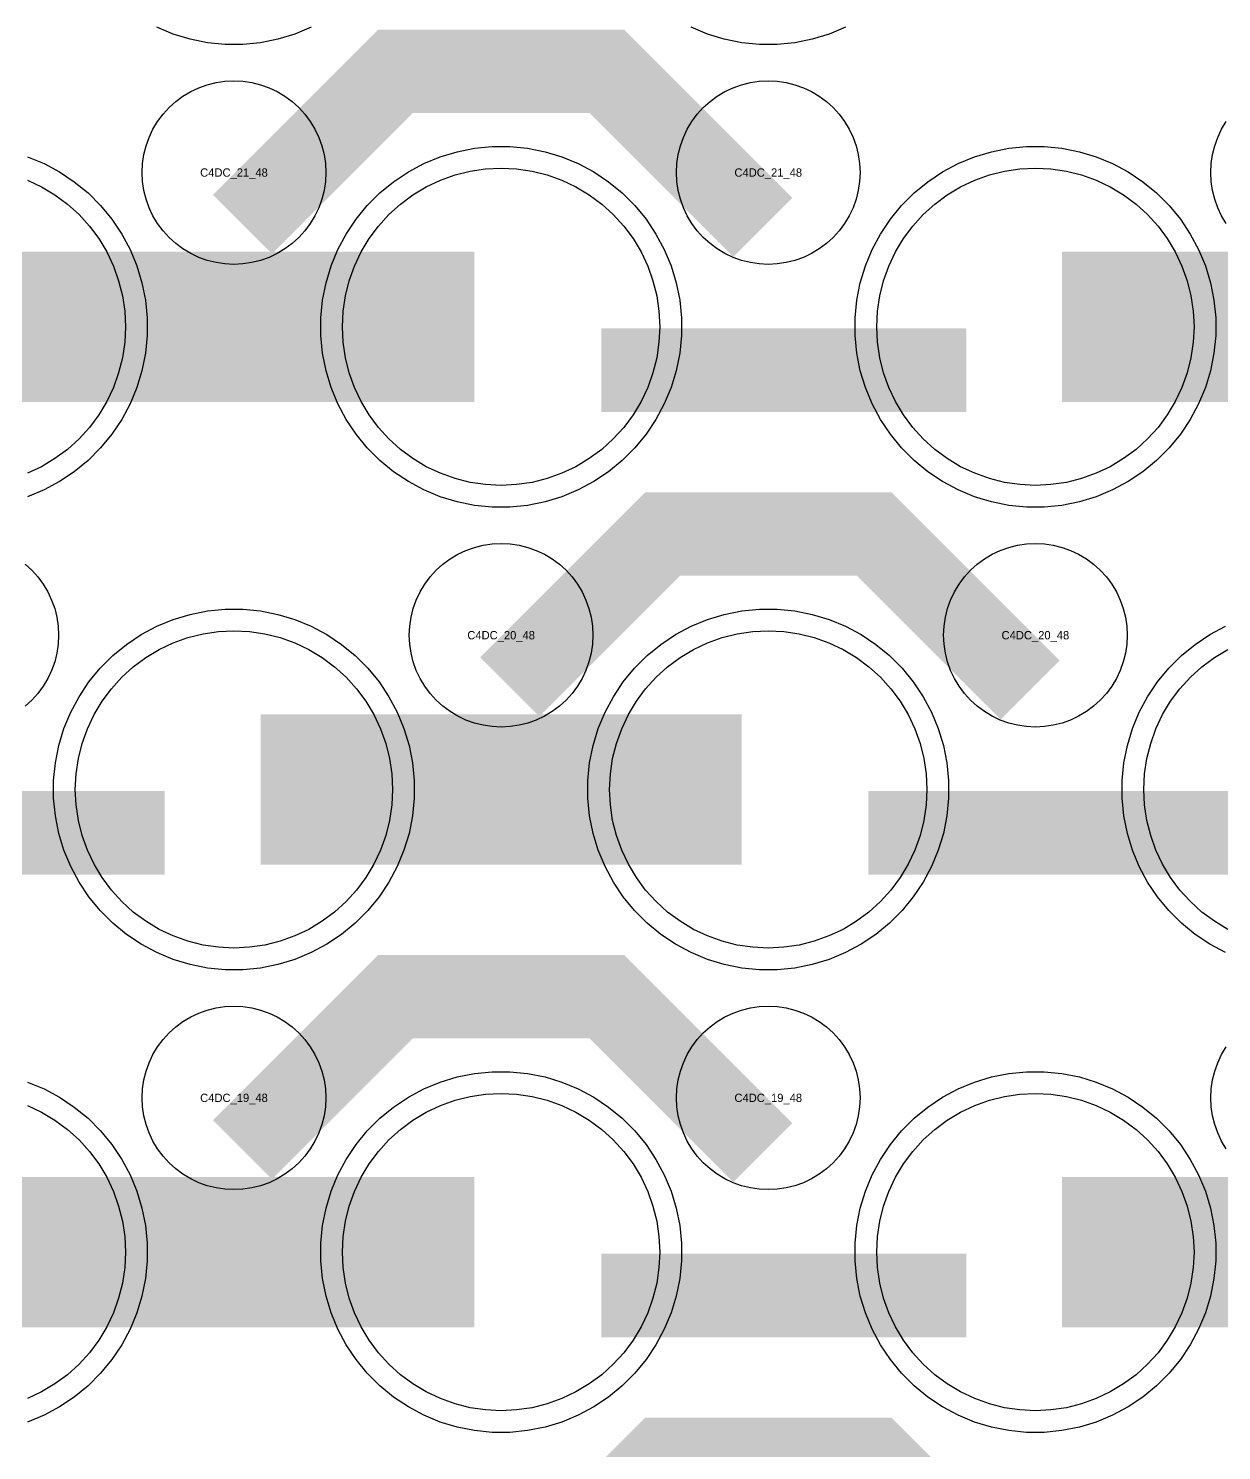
# Model space of a CAD drawing. Extents: x -11880 to 11880, y -14992 to 14992.
# Drawn here: x 3298.5 to 3655.8, y -12266.3 to -11840.4 of the extents above; entities that cross this region are included whole.
import ezdxf
from ezdxf.enums import TextEntityAlignment as Align

# ---------------------------------------------------------------- set-up
doc = ezdxf.new("R2010")
doc.units = 0
doc.header["$MEASUREMENT"] = 0
for name, color, linetype in [('GDS_775_DT_237', 138, 'CONTINUOUS'), ('RDL1_FS', 34, 'CONTINUOUS'), ('RDL_BS', 160, 'CONTINUOUS')]:
    doc.layers.add(name, color=color, linetype=linetype)

msp = doc.modelspace()

# ---------------------------------------------------------------- linework, layer by layer
at = {"layer": 'RDL1_FS', "color": 241, "true_color": 0xf7abae}
for points in [[(3440, -11977.229), (3435.343, -11977), (3430.732, -11976.316), (3426.209, -11975.184), (3421.819, -11973.612), (3417.605, -11971.62), (3413.605, -11969.222), (3409.86, -11966.444), (3406.406, -11963.314), (3403.276, -11959.86), (3400.498, -11956.115), (3398.1, -11952.115), (3396.108, -11947.901), (3394.536, -11943.511), (3393.404, -11938.988), (3392.72, -11934.377), (3392.491, -11929.72), (3392.72, -11925.063), (3393.404, -11920.452), (3394.536, -11915.929), (3396.108, -11911.539), (3398.1, -11907.325), (3400.498, -11903.325), (3403.276, -11899.58), (3406.406, -11896.126), (3409.86, -11892.996), (3413.605, -11890.218), (3417.605, -11887.82), (3421.819, -11885.828), (3426.209, -11884.256), (3430.732, -11883.124), (3435.343, -11882.44), (3440, -11882.211), (3444.657, -11882.44), (3449.268, -11883.124), (3453.791, -11884.256), (3458.181, -11885.828), (3462.395, -11887.82), (3466.395, -11890.218), (3470.14, -11892.996), (3473.594, -11896.126), (3476.724, -11899.58), (3479.502, -11903.325), (3481.9, -11907.325), (3483.892, -11911.539), (3485.464, -11915.929), (3486.596, -11920.452), (3487.28, -11925.063), (3487.509, -11929.72), (3487.28, -11934.377), (3486.596, -11938.988), (3485.464, -11943.511), (3483.892, -11947.901), (3481.9, -11952.115), (3479.502, -11956.115), (3476.724, -11959.86), (3473.594, -11963.314), (3470.14, -11966.444), (3466.395, -11969.222), (3462.395, -11971.62), (3458.181, -11973.612), (3453.791, -11975.184), (3449.268, -11976.316), (3444.657, -11977)], [(3600, -11977.229), (3595.343, -11977), (3590.732, -11976.316), (3586.209, -11975.184), (3581.819, -11973.612), (3577.605, -11971.62), (3573.605, -11969.222), (3569.86, -11966.444), (3566.406, -11963.314), (3563.276, -11959.86), (3560.498, -11956.115), (3558.1, -11952.115), (3556.108, -11947.901), (3554.536, -11943.511), (3553.404, -11938.988), (3552.72, -11934.377), (3552.491, -11929.72), (3552.72, -11925.063), (3553.404, -11920.452), (3554.536, -11915.929), (3556.108, -11911.539), (3558.1, -11907.325), (3560.498, -11903.325), (3563.276, -11899.58), (3566.406, -11896.126), (3569.86, -11892.996), (3573.605, -11890.218), (3577.605, -11887.82), (3581.819, -11885.828), (3586.209, -11884.256), (3590.732, -11883.124), (3595.343, -11882.44), (3600, -11882.211), (3604.657, -11882.44), (3609.268, -11883.124), (3613.791, -11884.256), (3618.181, -11885.828), (3622.395, -11887.82), (3626.395, -11890.218), (3630.14, -11892.996), (3633.594, -11896.126), (3636.724, -11899.58), (3639.502, -11903.325), (3641.9, -11907.325), (3643.892, -11911.539), (3645.464, -11915.929), (3646.596, -11920.452), (3647.28, -11925.063), (3647.509, -11929.72), (3647.28, -11934.377), (3646.596, -11938.988), (3645.464, -11943.511), (3643.892, -11947.901), (3641.9, -11952.115), (3639.502, -11956.115), (3636.724, -11959.86), (3633.594, -11963.314), (3630.14, -11966.444), (3626.395, -11969.222), (3622.395, -11971.62), (3618.181, -11973.612), (3613.791, -11975.184), (3609.268, -11976.316), (3604.657, -11977)]]:
    msp.add_lwpolyline(points, close=True, dxfattribs=at)
msp.add_lwpolyline([(3298.181, -11885.828), (3302.395, -11887.82), (3306.395, -11890.218), (3310.14, -11892.996), (3313.594, -11896.126), (3316.724, -11899.58), (3319.502, -11903.325), (3321.9, -11907.325), (3323.892, -11911.539), (3325.464, -11915.929), (3326.596, -11920.452), (3327.28, -11925.063), (3327.509, -11929.72), (3327.28, -11934.377), (3326.596, -11938.988), (3325.464, -11943.511), (3323.892, -11947.901), (3321.9, -11952.115), (3319.502, -11956.115), (3316.724, -11959.86), (3313.594, -11963.314), (3310.14, -11966.444), (3306.395, -11969.222), (3302.395, -11971.62), (3298.181, -11973.612)], dxfattribs=at)
for points in [[(3288.002, -11929.72, 45, 45, 0), (3360.002, -11929.72, 45, 45, 0)], [(3360.002, -11929.72, 45, 45, 0), (3432.002, -11929.72, 45, 45, 0)], [(3608.002, -11929.72, 45, 45, 0), (3680.002, -11929.72, 45, 45, 0)]]:
    msp.add_lwpolyline(points, format="xyseb", dxfattribs=at)
at = {"layer": 'RDL1_FS'}
for points in [[(3360, -12115.794), (3355.343, -12115.565), (3350.732, -12114.881), (3346.209, -12113.749), (3341.819, -12112.177), (3337.605, -12110.185), (3333.605, -12107.787), (3329.86, -12105.009), (3326.406, -12101.879), (3323.276, -12098.425), (3320.498, -12094.68), (3318.1, -12090.68), (3316.108, -12086.466), (3314.536, -12082.076), (3313.404, -12077.553), (3312.72, -12072.942), (3312.491, -12068.285), (3312.72, -12063.628), (3313.404, -12059.017), (3314.536, -12054.494), (3316.108, -12050.104), (3318.1, -12045.89), (3320.498, -12041.89), (3323.276, -12038.145), (3326.406, -12034.691), (3329.86, -12031.561), (3333.605, -12028.783), (3337.605, -12026.385), (3341.819, -12024.393), (3346.209, -12022.821), (3350.732, -12021.689), (3355.343, -12021.005), (3360, -12020.776), (3364.657, -12021.005), (3369.268, -12021.689), (3373.791, -12022.821), (3378.181, -12024.393), (3382.395, -12026.385), (3386.395, -12028.783), (3390.14, -12031.561), (3393.594, -12034.691), (3396.724, -12038.145), (3399.502, -12041.89), (3401.9, -12045.89), (3403.892, -12050.104), (3405.464, -12054.494), (3406.596, -12059.017), (3407.28, -12063.628), (3407.509, -12068.285), (3407.28, -12072.942), (3406.596, -12077.553), (3405.464, -12082.076), (3403.892, -12086.466), (3401.9, -12090.68), (3399.502, -12094.68), (3396.724, -12098.425), (3393.594, -12101.879), (3390.14, -12105.009), (3386.395, -12107.787), (3382.395, -12110.185), (3378.181, -12112.177), (3373.791, -12113.749), (3369.268, -12114.881), (3364.657, -12115.565)], [(3520, -12115.794), (3515.343, -12115.565), (3510.732, -12114.881), (3506.209, -12113.749), (3501.819, -12112.177), (3497.605, -12110.185), (3493.605, -12107.787), (3489.86, -12105.009), (3486.406, -12101.879), (3483.276, -12098.425), (3480.498, -12094.68), (3478.1, -12090.68), (3476.108, -12086.466), (3474.536, -12082.076), (3473.404, -12077.553), (3472.72, -12072.942), (3472.491, -12068.285), (3472.72, -12063.628), (3473.404, -12059.017), (3474.536, -12054.494), (3476.108, -12050.104), (3478.1, -12045.89), (3480.498, -12041.89), (3483.276, -12038.145), (3486.406, -12034.691), (3489.86, -12031.561), (3493.605, -12028.783), (3497.605, -12026.385), (3501.819, -12024.393), (3506.209, -12022.821), (3510.732, -12021.689), (3515.343, -12021.005), (3520, -12020.776), (3524.657, -12021.005), (3529.268, -12021.689), (3533.791, -12022.821), (3538.181, -12024.393), (3542.395, -12026.385), (3546.395, -12028.783), (3550.14, -12031.561), (3553.594, -12034.691), (3556.724, -12038.145), (3559.502, -12041.89), (3561.9, -12045.89), (3563.892, -12050.104), (3565.464, -12054.494), (3566.596, -12059.017), (3567.28, -12063.628), (3567.509, -12068.285), (3567.28, -12072.942), (3566.596, -12077.553), (3565.464, -12082.076), (3563.892, -12086.466), (3561.9, -12090.68), (3559.502, -12094.68), (3556.724, -12098.425), (3553.594, -12101.879), (3550.14, -12105.009), (3546.395, -12107.787), (3542.395, -12110.185), (3538.181, -12112.177), (3533.791, -12113.749), (3529.268, -12114.881), (3524.657, -12115.565)], [(3440, -12254.354), (3435.343, -12254.125), (3430.732, -12253.441), (3426.209, -12252.309), (3421.819, -12250.737), (3417.605, -12248.745), (3413.605, -12246.347), (3409.86, -12243.569), (3406.406, -12240.439), (3403.276, -12236.985), (3400.498, -12233.24), (3398.1, -12229.24), (3396.108, -12225.026), (3394.536, -12220.636), (3393.404, -12216.113), (3392.72, -12211.502), (3392.491, -12206.845), (3392.72, -12202.188), (3393.404, -12197.577), (3394.536, -12193.054), (3396.108, -12188.664), (3398.1, -12184.45), (3400.498, -12180.45), (3403.276, -12176.705), (3406.406, -12173.251), (3409.86, -12170.121), (3413.605, -12167.343), (3417.605, -12164.945), (3421.819, -12162.953), (3426.209, -12161.381), (3430.732, -12160.249), (3435.343, -12159.565), (3440, -12159.336), (3444.657, -12159.565), (3449.268, -12160.249), (3453.791, -12161.381), (3458.181, -12162.953), (3462.395, -12164.945), (3466.395, -12167.343), (3470.14, -12170.121), (3473.594, -12173.251), (3476.724, -12176.705), (3479.502, -12180.45), (3481.9, -12184.45), (3483.892, -12188.664), (3485.464, -12193.054), (3486.596, -12197.577), (3487.28, -12202.188), (3487.509, -12206.845), (3487.28, -12211.502), (3486.596, -12216.113), (3485.464, -12220.636), (3483.892, -12225.026), (3481.9, -12229.24), (3479.502, -12233.24), (3476.724, -12236.985), (3473.594, -12240.439), (3470.14, -12243.569), (3466.395, -12246.347), (3462.395, -12248.745), (3458.181, -12250.737), (3453.791, -12252.309), (3449.268, -12253.441), (3444.657, -12254.125)], [(3600, -12254.354), (3595.343, -12254.125), (3590.732, -12253.441), (3586.209, -12252.309), (3581.819, -12250.737), (3577.605, -12248.745), (3573.605, -12246.347), (3569.86, -12243.569), (3566.406, -12240.439), (3563.276, -12236.985), (3560.498, -12233.24), (3558.1, -12229.24), (3556.108, -12225.026), (3554.536, -12220.636), (3553.404, -12216.113), (3552.72, -12211.502), (3552.491, -12206.845), (3552.72, -12202.188), (3553.404, -12197.577), (3554.536, -12193.054), (3556.108, -12188.664), (3558.1, -12184.45), (3560.498, -12180.45), (3563.276, -12176.705), (3566.406, -12173.251), (3569.86, -12170.121), (3573.605, -12167.343), (3577.605, -12164.945), (3581.819, -12162.953), (3586.209, -12161.381), (3590.732, -12160.249), (3595.343, -12159.565), (3600, -12159.336), (3604.657, -12159.565), (3609.268, -12160.249), (3613.791, -12161.381), (3618.181, -12162.953), (3622.395, -12164.945), (3626.395, -12167.343), (3630.14, -12170.121), (3633.594, -12173.251), (3636.724, -12176.705), (3639.502, -12180.45), (3641.9, -12184.45), (3643.892, -12188.664), (3645.464, -12193.054), (3646.596, -12197.577), (3647.28, -12202.188), (3647.509, -12206.845), (3647.28, -12211.502), (3646.596, -12216.113), (3645.464, -12220.636), (3643.892, -12225.026), (3641.9, -12229.24), (3639.502, -12233.24), (3636.724, -12236.985), (3633.594, -12240.439), (3630.14, -12243.569), (3626.395, -12246.347), (3622.395, -12248.745), (3618.181, -12250.737), (3613.791, -12252.309), (3609.268, -12253.441), (3604.657, -12254.125)]]:
    msp.add_lwpolyline(points, close=True, dxfattribs=at)
for points in [[(3657.605, -12110.185), (3653.605, -12107.787), (3649.86, -12105.009), (3646.406, -12101.879), (3643.276, -12098.425), (3640.498, -12094.68), (3638.1, -12090.68), (3636.108, -12086.466), (3634.536, -12082.076), (3633.404, -12077.553), (3632.72, -12072.942), (3632.491, -12068.285), (3632.72, -12063.628), (3633.404, -12059.017), (3634.536, -12054.494), (3636.108, -12050.104), (3638.1, -12045.89), (3640.498, -12041.89), (3643.276, -12038.145), (3646.406, -12034.691), (3649.86, -12031.561), (3653.605, -12028.783), (3657.605, -12026.385)], [(3298.181, -12162.953), (3302.395, -12164.945), (3306.395, -12167.343), (3310.14, -12170.121), (3313.594, -12173.251), (3316.724, -12176.705), (3319.502, -12180.45), (3321.9, -12184.45), (3323.892, -12188.664), (3325.464, -12193.054), (3326.596, -12197.577), (3327.28, -12202.188), (3327.509, -12206.845), (3327.28, -12211.502), (3326.596, -12216.113), (3325.464, -12220.636), (3323.892, -12225.026), (3321.9, -12229.24), (3319.502, -12233.24), (3316.724, -12236.985), (3313.594, -12240.439), (3310.14, -12243.569), (3306.395, -12246.347), (3302.395, -12248.745), (3298.181, -12250.737)]]:
    msp.add_lwpolyline(points, dxfattribs=at)
for points in [[(3368.002, -12068.285, 45, 45, 0), (3440.002, -12068.285, 45, 45, 0)], [(3440.002, -12068.285, 45, 45, 0), (3512.002, -12068.285, 45, 45, 0)], [(3288.002, -12206.845, 45, 45, 0), (3360.002, -12206.845, 45, 45, 0)], [(3360.002, -12206.845, 45, 45, 0), (3432.002, -12206.845, 45, 45, 0)], [(3608.002, -12206.845, 45, 45, 0), (3680.002, -12206.845, 45, 45, 0)]]:
    msp.add_lwpolyline(points, format="xyseb", dxfattribs=at)
at = {"layer": 'RDL_BS'}
for points in [[(3383.115, -11840.03), (3378.205, -11842.061), (3373.165, -11843.592), (3367.938, -11844.638), (3362.644, -11845.155), (3357.356, -11845.155), (3352.062, -11844.638), (3346.835, -11843.592), (3341.795, -11842.061), (3336.885, -11840.03)], [(3543.115, -11840.03), (3538.205, -11842.061), (3533.165, -11843.592), (3527.938, -11844.638), (3522.644, -11845.155), (3517.356, -11845.155), (3512.062, -11844.638), (3506.835, -11843.592), (3501.795, -11842.061), (3496.885, -11840.03)], [(3657.143, -11898.812), (3655.75, -11896.488), (3654.598, -11894.051), (3653.691, -11891.516), (3653.034, -11888.897), (3652.638, -11886.225), (3652.506, -11883.532), (3652.638, -11880.839), (3653.034, -11878.167), (3653.691, -11875.548), (3654.598, -11873.013), (3655.75, -11870.576), (3657.143, -11868.252)], [(3297.443, -12000.843), (3299.442, -12002.655), (3301.254, -12004.654), (3302.857, -12006.817), (3304.25, -12009.141), (3305.402, -12011.578), (3306.309, -12014.113), (3306.966, -12016.732), (3307.362, -12019.404), (3307.494, -12022.097), (3307.362, -12024.79), (3306.966, -12027.462), (3306.309, -12030.081), (3305.402, -12032.616), (3304.25, -12035.053), (3302.857, -12037.377), (3301.254, -12039.54), (3299.442, -12041.539), (3297.443, -12043.351)], [(3656.885, -12117.16), (3652.223, -12114.668), (3647.809, -12111.721), (3643.708, -12108.359), (3639.926, -12104.577), (3636.564, -12100.476), (3633.617, -12096.062), (3631.125, -12091.4), (3629.094, -12086.49), (3627.563, -12081.45), (3626.517, -12076.223), (3626, -12070.929), (3626, -12065.641), (3626.517, -12060.347), (3627.563, -12055.12), (3629.094, -12050.08), (3631.125, -12045.17), (3633.617, -12040.508), (3636.564, -12036.094), (3639.926, -12031.993), (3643.708, -12028.211), (3647.809, -12024.849), (3652.223, -12021.902), (3656.885, -12019.41)], [(3657.143, -12175.937), (3655.75, -12173.613), (3654.598, -12171.176), (3653.691, -12168.641), (3653.034, -12166.022), (3652.638, -12163.35), (3652.506, -12160.657), (3652.638, -12157.964), (3653.034, -12155.292), (3653.691, -12152.673), (3654.598, -12150.138), (3655.75, -12147.701), (3657.143, -12145.377)], [(3298.205, -12155.939), (3303.115, -12157.97), (3307.777, -12160.462), (3312.191, -12163.409), (3316.292, -12166.771), (3320.074, -12170.553), (3323.436, -12174.654), (3326.383, -12179.068), (3328.875, -12183.73), (3330.906, -12188.64), (3332.437, -12193.68), (3333.483, -12198.907), (3334, -12204.201), (3334, -12209.489), (3333.483, -12214.783), (3332.437, -12220.01), (3330.906, -12225.05), (3328.875, -12229.96), (3326.383, -12234.622), (3323.436, -12239.036), (3320.074, -12243.137), (3316.292, -12246.919), (3312.191, -12250.281), (3307.777, -12253.228), (3303.115, -12255.72), (3298.205, -12257.751)]]:
    msp.add_lwpolyline(points, dxfattribs=at)
for points in [[(3362.562, -11899.034, 25, 25, 0), (3408.377, -11853.219, 25, 25, 0), (3441.93, -11853.219, 25, 25, 0)], [(3518.401, -11899.933, 25, 25, 0), (3471.687, -11853.219, 25, 25, 0), (3441.929, -11853.219, 25, 25, 0)], [(3442.562, -12037.599, 25, 25, 0), (3488.377, -11991.784, 25, 25, 0), (3521.93, -11991.784, 25, 25, 0)], [(3598.401, -12038.498, 25, 25, 0), (3551.687, -11991.784, 25, 25, 0), (3521.929, -11991.784, 25, 25, 0)], [(3230.016, -12081.298, 25, 25, 0), (3339.281, -12081.298, 25, 25, 0)], [(3550.016, -12081.298, 25, 25, 0), (3659.281, -12081.298, 25, 25, 0)], [(3362.562, -12176.159, 25, 25, 0), (3408.377, -12130.344, 25, 25, 0), (3441.93, -12130.344, 25, 25, 0)], [(3518.401, -12177.058, 25, 25, 0), (3471.687, -12130.344, 25, 25, 0), (3441.929, -12130.344, 25, 25, 0)], [(3470.016, -12219.858, 25, 25, 0), (3579.281, -12219.858, 25, 25, 0)], [(3442.562, -12314.724, 25, 25, 0), (3488.377, -12268.909, 25, 25, 0), (3521.93, -12268.909, 25, 25, 0)], [(3598.401, -12315.623, 25, 25, 0), (3551.687, -12268.909, 25, 25, 0), (3521.929, -12268.909, 25, 25, 0)]]:
    msp.add_lwpolyline(points, format="xyseb", dxfattribs=at)
for points in [[(3360, -11911.026), (3357.307, -11910.894), (3354.635, -11910.498), (3352.016, -11909.841), (3349.481, -11908.934), (3347.044, -11907.782), (3344.72, -11906.389), (3342.557, -11904.786), (3340.558, -11902.974), (3338.746, -11900.975), (3337.143, -11898.812), (3335.75, -11896.488), (3334.598, -11894.051), (3333.691, -11891.516), (3333.034, -11888.897), (3332.638, -11886.225), (3332.506, -11883.532), (3332.638, -11880.839), (3333.034, -11878.167), (3333.691, -11875.548), (3334.598, -11873.013), (3335.75, -11870.576), (3337.143, -11868.252), (3338.746, -11866.089), (3340.558, -11864.09), (3342.557, -11862.278), (3344.72, -11860.675), (3347.044, -11859.282), (3349.481, -11858.13), (3352.016, -11857.223), (3354.635, -11856.566), (3357.307, -11856.17), (3360, -11856.038), (3362.693, -11856.17), (3365.365, -11856.566), (3367.984, -11857.223), (3370.519, -11858.13), (3372.956, -11859.282), (3375.28, -11860.675), (3377.443, -11862.278), (3379.442, -11864.09), (3381.254, -11866.089), (3382.857, -11868.252), (3384.25, -11870.576), (3385.402, -11873.013), (3386.309, -11875.548), (3386.966, -11878.167), (3387.362, -11880.839), (3387.494, -11883.532), (3387.362, -11886.225), (3386.966, -11888.897), (3386.309, -11891.516), (3385.402, -11894.051), (3384.25, -11896.488), (3382.857, -11898.812), (3381.254, -11900.975), (3379.442, -11902.974), (3377.443, -11904.786), (3375.28, -11906.389), (3372.956, -11907.782), (3370.519, -11908.934), (3367.984, -11909.841), (3365.365, -11910.498), (3362.693, -11910.894)], [(3520, -11911.026), (3517.307, -11910.894), (3514.635, -11910.498), (3512.016, -11909.841), (3509.481, -11908.934), (3507.044, -11907.782), (3504.72, -11906.389), (3502.557, -11904.786), (3500.558, -11902.974), (3498.746, -11900.975), (3497.143, -11898.812), (3495.75, -11896.488), (3494.598, -11894.051), (3493.691, -11891.516), (3493.034, -11888.897), (3492.638, -11886.225), (3492.506, -11883.532), (3492.638, -11880.839), (3493.034, -11878.167), (3493.691, -11875.548), (3494.598, -11873.013), (3495.75, -11870.576), (3497.143, -11868.252), (3498.746, -11866.089), (3500.558, -11864.09), (3502.557, -11862.278), (3504.72, -11860.675), (3507.044, -11859.282), (3509.481, -11858.13), (3512.016, -11857.223), (3514.635, -11856.566), (3517.307, -11856.17), (3520, -11856.038), (3522.693, -11856.17), (3525.365, -11856.566), (3527.984, -11857.223), (3530.519, -11858.13), (3532.956, -11859.282), (3535.28, -11860.675), (3537.443, -11862.278), (3539.442, -11864.09), (3541.254, -11866.089), (3542.857, -11868.252), (3544.25, -11870.576), (3545.402, -11873.013), (3546.309, -11875.548), (3546.966, -11878.167), (3547.362, -11880.839), (3547.494, -11883.532), (3547.362, -11886.225), (3546.966, -11888.897), (3546.309, -11891.516), (3545.402, -11894.051), (3544.25, -11896.488), (3542.857, -11898.812), (3541.254, -11900.975), (3539.442, -11902.974), (3537.443, -11904.786), (3535.28, -11906.389), (3532.956, -11907.782), (3530.519, -11908.934), (3527.984, -11909.841), (3525.365, -11910.498), (3522.693, -11910.894)], [(3440, -12049.591), (3437.307, -12049.459), (3434.635, -12049.063), (3432.016, -12048.406), (3429.481, -12047.499), (3427.044, -12046.347), (3424.72, -12044.954), (3422.557, -12043.351), (3420.558, -12041.539), (3418.746, -12039.54), (3417.143, -12037.377), (3415.75, -12035.053), (3414.598, -12032.616), (3413.691, -12030.081), (3413.034, -12027.462), (3412.638, -12024.79), (3412.506, -12022.097), (3412.638, -12019.404), (3413.034, -12016.732), (3413.691, -12014.113), (3414.598, -12011.578), (3415.75, -12009.141), (3417.143, -12006.817), (3418.746, -12004.654), (3420.558, -12002.655), (3422.557, -12000.843), (3424.72, -11999.24), (3427.044, -11997.847), (3429.481, -11996.695), (3432.016, -11995.788), (3434.635, -11995.131), (3437.307, -11994.735), (3440, -11994.603), (3442.693, -11994.735), (3445.365, -11995.131), (3447.984, -11995.788), (3450.519, -11996.695), (3452.956, -11997.847), (3455.28, -11999.24), (3457.443, -12000.843), (3459.442, -12002.655), (3461.254, -12004.654), (3462.857, -12006.817), (3464.25, -12009.141), (3465.402, -12011.578), (3466.309, -12014.113), (3466.966, -12016.732), (3467.362, -12019.404), (3467.494, -12022.097), (3467.362, -12024.79), (3466.966, -12027.462), (3466.309, -12030.081), (3465.402, -12032.616), (3464.25, -12035.053), (3462.857, -12037.377), (3461.254, -12039.54), (3459.442, -12041.539), (3457.443, -12043.351), (3455.28, -12044.954), (3452.956, -12046.347), (3450.519, -12047.499), (3447.984, -12048.406), (3445.365, -12049.063), (3442.693, -12049.459)], [(3600, -12049.591), (3597.307, -12049.459), (3594.635, -12049.063), (3592.016, -12048.406), (3589.481, -12047.499), (3587.044, -12046.347), (3584.72, -12044.954), (3582.557, -12043.351), (3580.558, -12041.539), (3578.746, -12039.54), (3577.143, -12037.377), (3575.75, -12035.053), (3574.598, -12032.616), (3573.691, -12030.081), (3573.034, -12027.462), (3572.638, -12024.79), (3572.506, -12022.097), (3572.638, -12019.404), (3573.034, -12016.732), (3573.691, -12014.113), (3574.598, -12011.578), (3575.75, -12009.141), (3577.143, -12006.817), (3578.746, -12004.654), (3580.558, -12002.655), (3582.557, -12000.843), (3584.72, -11999.24), (3587.044, -11997.847), (3589.481, -11996.695), (3592.016, -11995.788), (3594.635, -11995.131), (3597.307, -11994.735), (3600, -11994.603), (3602.693, -11994.735), (3605.365, -11995.131), (3607.984, -11995.788), (3610.519, -11996.695), (3612.956, -11997.847), (3615.28, -11999.24), (3617.443, -12000.843), (3619.442, -12002.655), (3621.254, -12004.654), (3622.857, -12006.817), (3624.25, -12009.141), (3625.402, -12011.578), (3626.309, -12014.113), (3626.966, -12016.732), (3627.362, -12019.404), (3627.494, -12022.097), (3627.362, -12024.79), (3626.966, -12027.462), (3626.309, -12030.081), (3625.402, -12032.616), (3624.25, -12035.053), (3622.857, -12037.377), (3621.254, -12039.54), (3619.442, -12041.539), (3617.443, -12043.351), (3615.28, -12044.954), (3612.956, -12046.347), (3610.519, -12047.499), (3607.984, -12048.406), (3605.365, -12049.063), (3602.693, -12049.459)], [(3357.356, -12122.285), (3352.062, -12121.768), (3346.835, -12120.722), (3341.795, -12119.191), (3336.885, -12117.16), (3332.223, -12114.668), (3327.809, -12111.721), (3323.708, -12108.359), (3319.926, -12104.577), (3316.564, -12100.476), (3313.617, -12096.062), (3311.125, -12091.4), (3309.094, -12086.49), (3307.563, -12081.45), (3306.517, -12076.223), (3306, -12070.929), (3306, -12065.641), (3306.517, -12060.347), (3307.563, -12055.12), (3309.094, -12050.08), (3311.125, -12045.17), (3313.617, -12040.508), (3316.564, -12036.094), (3319.926, -12031.993), (3323.708, -12028.211), (3327.809, -12024.849), (3332.223, -12021.902), (3336.885, -12019.41), (3341.795, -12017.379), (3346.835, -12015.848), (3352.062, -12014.802), (3357.356, -12014.285), (3362.644, -12014.285), (3367.938, -12014.802), (3373.165, -12015.848), (3378.205, -12017.379), (3383.115, -12019.41), (3387.777, -12021.902), (3392.191, -12024.849), (3396.292, -12028.211), (3400.074, -12031.993), (3403.436, -12036.094), (3406.383, -12040.508), (3408.875, -12045.17), (3410.906, -12050.08), (3412.437, -12055.12), (3413.483, -12060.347), (3414, -12065.641), (3414, -12070.929), (3413.483, -12076.223), (3412.437, -12081.45), (3410.906, -12086.49), (3408.875, -12091.4), (3406.383, -12096.062), (3403.436, -12100.476), (3400.074, -12104.577), (3396.292, -12108.359), (3392.191, -12111.721), (3387.777, -12114.668), (3383.115, -12117.16), (3378.205, -12119.191), (3373.165, -12120.722), (3367.938, -12121.768), (3362.644, -12122.285)], [(3517.356, -12122.285), (3512.062, -12121.768), (3506.835, -12120.722), (3501.795, -12119.191), (3496.885, -12117.16), (3492.223, -12114.668), (3487.809, -12111.721), (3483.708, -12108.359), (3479.926, -12104.577), (3476.564, -12100.476), (3473.617, -12096.062), (3471.125, -12091.4), (3469.094, -12086.49), (3467.563, -12081.45), (3466.517, -12076.223), (3466, -12070.929), (3466, -12065.641), (3466.517, -12060.347), (3467.563, -12055.12), (3469.094, -12050.08), (3471.125, -12045.17), (3473.617, -12040.508), (3476.564, -12036.094), (3479.926, -12031.993), (3483.708, -12028.211), (3487.809, -12024.849), (3492.223, -12021.902), (3496.885, -12019.41), (3501.795, -12017.379), (3506.835, -12015.848), (3512.062, -12014.802), (3517.356, -12014.285), (3522.644, -12014.285), (3527.938, -12014.802), (3533.165, -12015.848), (3538.205, -12017.379), (3543.115, -12019.41), (3547.777, -12021.902), (3552.191, -12024.849), (3556.292, -12028.211), (3560.074, -12031.993), (3563.436, -12036.094), (3566.383, -12040.508), (3568.875, -12045.17), (3570.906, -12050.08), (3572.437, -12055.12), (3573.483, -12060.347), (3574, -12065.641), (3574, -12070.929), (3573.483, -12076.223), (3572.437, -12081.45), (3570.906, -12086.49), (3568.875, -12091.4), (3566.383, -12096.062), (3563.436, -12100.476), (3560.074, -12104.577), (3556.292, -12108.359), (3552.191, -12111.721), (3547.777, -12114.668), (3543.115, -12117.16), (3538.205, -12119.191), (3533.165, -12120.722), (3527.938, -12121.768), (3522.644, -12122.285)], [(3360, -12188.151), (3357.307, -12188.019), (3354.635, -12187.623), (3352.016, -12186.966), (3349.481, -12186.059), (3347.044, -12184.907), (3344.72, -12183.514), (3342.557, -12181.911), (3340.558, -12180.099), (3338.746, -12178.1), (3337.143, -12175.937), (3335.75, -12173.613), (3334.598, -12171.176), (3333.691, -12168.641), (3333.034, -12166.022), (3332.638, -12163.35), (3332.506, -12160.657), (3332.638, -12157.964), (3333.034, -12155.292), (3333.691, -12152.673), (3334.598, -12150.138), (3335.75, -12147.701), (3337.143, -12145.377), (3338.746, -12143.214), (3340.558, -12141.215), (3342.557, -12139.403), (3344.72, -12137.8), (3347.044, -12136.407), (3349.481, -12135.255), (3352.016, -12134.348), (3354.635, -12133.691), (3357.307, -12133.295), (3360, -12133.163), (3362.693, -12133.295), (3365.365, -12133.691), (3367.984, -12134.348), (3370.519, -12135.255), (3372.956, -12136.407), (3375.28, -12137.8), (3377.443, -12139.403), (3379.442, -12141.215), (3381.254, -12143.214), (3382.857, -12145.377), (3384.25, -12147.701), (3385.402, -12150.138), (3386.309, -12152.673), (3386.966, -12155.292), (3387.362, -12157.964), (3387.494, -12160.657), (3387.362, -12163.35), (3386.966, -12166.022), (3386.309, -12168.641), (3385.402, -12171.176), (3384.25, -12173.613), (3382.857, -12175.937), (3381.254, -12178.1), (3379.442, -12180.099), (3377.443, -12181.911), (3375.28, -12183.514), (3372.956, -12184.907), (3370.519, -12186.059), (3367.984, -12186.966), (3365.365, -12187.623), (3362.693, -12188.019)], [(3520, -12188.151), (3517.307, -12188.019), (3514.635, -12187.623), (3512.016, -12186.966), (3509.481, -12186.059), (3507.044, -12184.907), (3504.72, -12183.514), (3502.557, -12181.911), (3500.558, -12180.099), (3498.746, -12178.1), (3497.143, -12175.937), (3495.75, -12173.613), (3494.598, -12171.176), (3493.691, -12168.641), (3493.034, -12166.022), (3492.638, -12163.35), (3492.506, -12160.657), (3492.638, -12157.964), (3493.034, -12155.292), (3493.691, -12152.673), (3494.598, -12150.138), (3495.75, -12147.701), (3497.143, -12145.377), (3498.746, -12143.214), (3500.558, -12141.215), (3502.557, -12139.403), (3504.72, -12137.8), (3507.044, -12136.407), (3509.481, -12135.255), (3512.016, -12134.348), (3514.635, -12133.691), (3517.307, -12133.295), (3520, -12133.163), (3522.693, -12133.295), (3525.365, -12133.691), (3527.984, -12134.348), (3530.519, -12135.255), (3532.956, -12136.407), (3535.28, -12137.8), (3537.443, -12139.403), (3539.442, -12141.215), (3541.254, -12143.214), (3542.857, -12145.377), (3544.25, -12147.701), (3545.402, -12150.138), (3546.309, -12152.673), (3546.966, -12155.292), (3547.362, -12157.964), (3547.494, -12160.657), (3547.362, -12163.35), (3546.966, -12166.022), (3546.309, -12168.641), (3545.402, -12171.176), (3544.25, -12173.613), (3542.857, -12175.937), (3541.254, -12178.1), (3539.442, -12180.099), (3537.443, -12181.911), (3535.28, -12183.514), (3532.956, -12184.907), (3530.519, -12186.059), (3527.984, -12186.966), (3525.365, -12187.623), (3522.693, -12188.019)], [(3437.356, -12260.845), (3432.062, -12260.328), (3426.835, -12259.282), (3421.795, -12257.751), (3416.885, -12255.72), (3412.223, -12253.228), (3407.809, -12250.281), (3403.708, -12246.919), (3399.926, -12243.137), (3396.564, -12239.036), (3393.617, -12234.622), (3391.125, -12229.96), (3389.094, -12225.05), (3387.563, -12220.01), (3386.517, -12214.783), (3386, -12209.489), (3386, -12204.201), (3386.517, -12198.907), (3387.563, -12193.68), (3389.094, -12188.64), (3391.125, -12183.73), (3393.617, -12179.068), (3396.564, -12174.654), (3399.926, -12170.553), (3403.708, -12166.771), (3407.809, -12163.409), (3412.223, -12160.462), (3416.885, -12157.97), (3421.795, -12155.939), (3426.835, -12154.408), (3432.062, -12153.362), (3437.356, -12152.845), (3442.644, -12152.845), (3447.938, -12153.362), (3453.165, -12154.408), (3458.205, -12155.939), (3463.115, -12157.97), (3467.777, -12160.462), (3472.191, -12163.409), (3476.292, -12166.771), (3480.074, -12170.553), (3483.436, -12174.654), (3486.383, -12179.068), (3488.875, -12183.73), (3490.906, -12188.64), (3492.437, -12193.68), (3493.483, -12198.907), (3494, -12204.201), (3494, -12209.489), (3493.483, -12214.783), (3492.437, -12220.01), (3490.906, -12225.05), (3488.875, -12229.96), (3486.383, -12234.622), (3483.436, -12239.036), (3480.074, -12243.137), (3476.292, -12246.919), (3472.191, -12250.281), (3467.777, -12253.228), (3463.115, -12255.72), (3458.205, -12257.751), (3453.165, -12259.282), (3447.938, -12260.328), (3442.644, -12260.845)], [(3597.356, -12260.845), (3592.062, -12260.328), (3586.835, -12259.282), (3581.795, -12257.751), (3576.885, -12255.72), (3572.223, -12253.228), (3567.809, -12250.281), (3563.708, -12246.919), (3559.926, -12243.137), (3556.564, -12239.036), (3553.617, -12234.622), (3551.125, -12229.96), (3549.094, -12225.05), (3547.563, -12220.01), (3546.517, -12214.783), (3546, -12209.489), (3546, -12204.201), (3546.517, -12198.907), (3547.563, -12193.68), (3549.094, -12188.64), (3551.125, -12183.73), (3553.617, -12179.068), (3556.564, -12174.654), (3559.926, -12170.553), (3563.708, -12166.771), (3567.809, -12163.409), (3572.223, -12160.462), (3576.885, -12157.97), (3581.795, -12155.939), (3586.835, -12154.408), (3592.062, -12153.362), (3597.356, -12152.845), (3602.644, -12152.845), (3607.938, -12153.362), (3613.165, -12154.408), (3618.205, -12155.939), (3623.115, -12157.97), (3627.777, -12160.462), (3632.191, -12163.409), (3636.292, -12166.771), (3640.074, -12170.553), (3643.436, -12174.654), (3646.383, -12179.068), (3648.875, -12183.73), (3650.906, -12188.64), (3652.437, -12193.68), (3653.483, -12198.907), (3654, -12204.201), (3654, -12209.489), (3653.483, -12214.783), (3652.437, -12220.01), (3650.906, -12225.05), (3648.875, -12229.96), (3646.383, -12234.622), (3643.436, -12239.036), (3640.074, -12243.137), (3636.292, -12246.919), (3632.191, -12250.281), (3627.777, -12253.228), (3623.115, -12255.72), (3618.205, -12257.751), (3613.165, -12259.282), (3607.938, -12260.328), (3602.644, -12260.845)]]:
    msp.add_lwpolyline(points, close=True, dxfattribs=at)
at = {"layer": 'RDL_BS', "color": 241, "true_color": 0xf7abae}
for points in [[(3437.356, -11983.72), (3432.062, -11983.203), (3426.835, -11982.157), (3421.795, -11980.626), (3416.885, -11978.595), (3412.223, -11976.103), (3407.809, -11973.156), (3403.708, -11969.794), (3399.926, -11966.012), (3396.564, -11961.911), (3393.617, -11957.497), (3391.125, -11952.835), (3389.094, -11947.925), (3387.563, -11942.885), (3386.517, -11937.658), (3386, -11932.364), (3386, -11927.076), (3386.517, -11921.782), (3387.563, -11916.555), (3389.094, -11911.515), (3391.125, -11906.605), (3393.617, -11901.943), (3396.564, -11897.529), (3399.926, -11893.428), (3403.708, -11889.646), (3407.809, -11886.284), (3412.223, -11883.337), (3416.885, -11880.845), (3421.795, -11878.814), (3426.835, -11877.283), (3432.062, -11876.237), (3437.356, -11875.72), (3442.644, -11875.72), (3447.938, -11876.237), (3453.165, -11877.283), (3458.205, -11878.814), (3463.115, -11880.845), (3467.777, -11883.337), (3472.191, -11886.284), (3476.292, -11889.646), (3480.074, -11893.428), (3483.436, -11897.529), (3486.383, -11901.943), (3488.875, -11906.605), (3490.906, -11911.515), (3492.437, -11916.555), (3493.483, -11921.782), (3494, -11927.076), (3494, -11932.364), (3493.483, -11937.658), (3492.437, -11942.885), (3490.906, -11947.925), (3488.875, -11952.835), (3486.383, -11957.497), (3483.436, -11961.911), (3480.074, -11966.012), (3476.292, -11969.794), (3472.191, -11973.156), (3467.777, -11976.103), (3463.115, -11978.595), (3458.205, -11980.626), (3453.165, -11982.157), (3447.938, -11983.203), (3442.644, -11983.72)], [(3597.356, -11983.72), (3592.062, -11983.203), (3586.835, -11982.157), (3581.795, -11980.626), (3576.885, -11978.595), (3572.223, -11976.103), (3567.809, -11973.156), (3563.708, -11969.794), (3559.926, -11966.012), (3556.564, -11961.911), (3553.617, -11957.497), (3551.125, -11952.835), (3549.094, -11947.925), (3547.563, -11942.885), (3546.517, -11937.658), (3546, -11932.364), (3546, -11927.076), (3546.517, -11921.782), (3547.563, -11916.555), (3549.094, -11911.515), (3551.125, -11906.605), (3553.617, -11901.943), (3556.564, -11897.529), (3559.926, -11893.428), (3563.708, -11889.646), (3567.809, -11886.284), (3572.223, -11883.337), (3576.885, -11880.845), (3581.795, -11878.814), (3586.835, -11877.283), (3592.062, -11876.237), (3597.356, -11875.72), (3602.644, -11875.72), (3607.938, -11876.237), (3613.165, -11877.283), (3618.205, -11878.814), (3623.115, -11880.845), (3627.777, -11883.337), (3632.191, -11886.284), (3636.292, -11889.646), (3640.074, -11893.428), (3643.436, -11897.529), (3646.383, -11901.943), (3648.875, -11906.605), (3650.906, -11911.515), (3652.437, -11916.555), (3653.483, -11921.782), (3654, -11927.076), (3654, -11932.364), (3653.483, -11937.658), (3652.437, -11942.885), (3650.906, -11947.925), (3648.875, -11952.835), (3646.383, -11957.497), (3643.436, -11961.911), (3640.074, -11966.012), (3636.292, -11969.794), (3632.191, -11973.156), (3627.777, -11976.103), (3623.115, -11978.595), (3618.205, -11980.626), (3613.165, -11982.157), (3607.938, -11983.203), (3602.644, -11983.72)]]:
    msp.add_lwpolyline(points, close=True, dxfattribs=at)
msp.add_lwpolyline([(3298.205, -11878.814), (3303.115, -11880.845), (3307.777, -11883.337), (3312.191, -11886.284), (3316.292, -11889.646), (3320.074, -11893.428), (3323.436, -11897.529), (3326.383, -11901.943), (3328.875, -11906.605), (3330.906, -11911.515), (3332.437, -11916.555), (3333.483, -11921.782), (3334, -11927.076), (3334, -11932.364), (3333.483, -11937.658), (3332.437, -11942.885), (3330.906, -11947.925), (3328.875, -11952.835), (3326.383, -11957.497), (3323.436, -11961.911), (3320.074, -11966.012), (3316.292, -11969.794), (3312.191, -11973.156), (3307.777, -11976.103), (3303.115, -11978.595), (3298.205, -11980.626)], dxfattribs=at)
msp.add_lwpolyline([(3470.016, -11942.733, 25, 25, 0), (3579.281, -11942.733, 25, 25, 0)], format="xyseb", dxfattribs=at)

# ---------------------------------------------------------------- texts
at = {"layer": 'GDS_775_DT_237'}
for s, p in [('C4DC_21_48', (3360, -11883.532)), ('C4DC_21_48', (3360, -11883.532)), ('C4DC_21_48', (3520, -11883.532)), ('C4DC_21_48', (3520, -11883.532)), ('C4DC_20_48', (3440, -12022.097)), ('C4DC_20_48', (3440, -12022.097)), ('C4DC_20_48', (3600, -12022.097)), ('C4DC_20_48', (3600, -12022.097)), ('C4DC_19_48', (3360, -12160.657)), ('C4DC_19_48', (3360, -12160.657)), ('C4DC_19_48', (3520, -12160.657)), ('C4DC_19_48', (3520, -12160.657))]:
    msp.add_text(s, height=2.5, dxfattribs=at).set_placement(p, align=Align.MIDDLE_CENTER)

doc.saveas('drawing.dxf')
